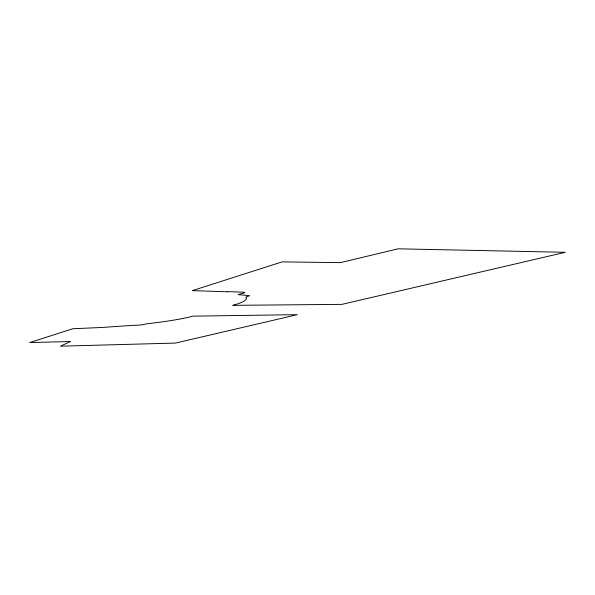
<?xml version="1.0" encoding="UTF-8"?>
<svg xmlns="http://www.w3.org/2000/svg" width="595" height="595" viewBox="0 0 595 595"><rect width="100%" height="100%" fill="white"/><g stroke="black" fill="none" stroke-linecap="round" stroke-linejoin="round"><path stroke-width="0.89" d="M227.253 291.773L192.297 290.643L282.097 261.882L340.429 262.633L398.1 248.814L565.25 252.302L341.969 304.357L232.764 305.347A112.871 13.09 -3.4 0 0 245.884 297.098L249.647 295.693L238.134 294.607L244.337 292.904A6.932 0.84 -4.1 0 0 240.484 292.123L233.59 291.81A4.187 0.513 -4 0 0 232.95 291.766A12.592 1.54 -4 0 0 231.693 291.736L230.451 291.714A10.219 1.25 -4 0 0 227.275 291.758M70.485 341.53L60.437 346.186L175.547 343.07L297.262 314.673L192.825 316.146A105.404 11.305 -3.3 0 1 146.928 323.784L142.294 324.788A7.742 0.766 -3.5 0 1 133.756 325.279L102.37 327.443L72.776 328.752L29.75 342.549L70.485 341.53"/></g></svg>
